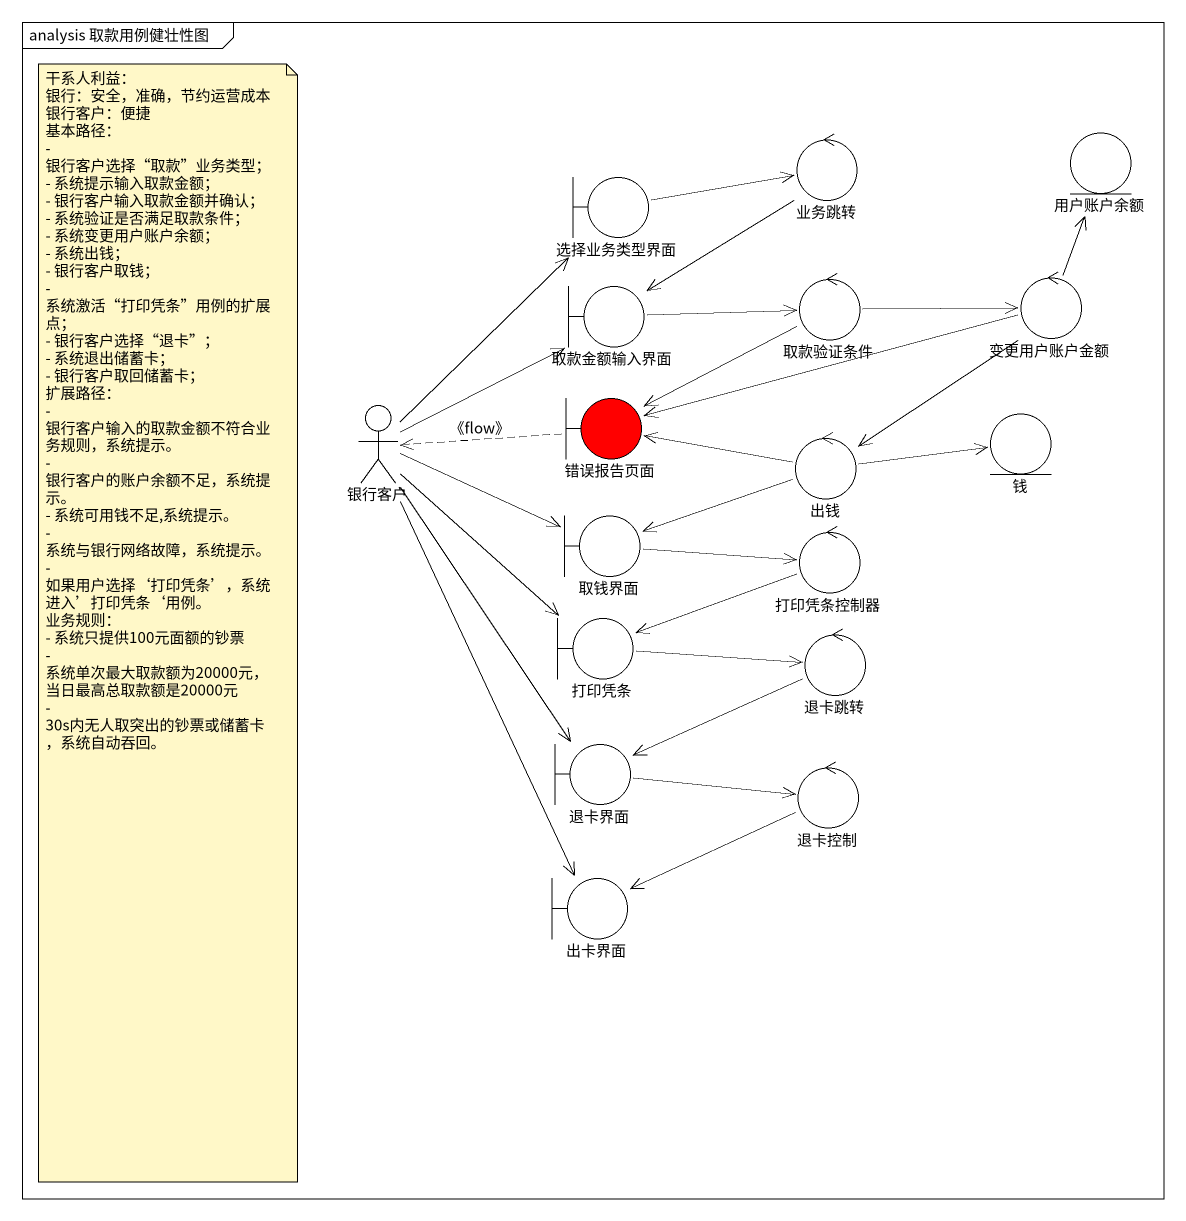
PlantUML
@startuml
mainframe analysis 取款用例健壮性图
control 业务跳转
entity 用户账户余额
boundary 选择业务类型界面
boundary 取款金额输入界面
control 取款验证条件
control 变更用户账户金额
boundary 错误报告页面 #FF0000
actor 银行客户
control 出钱
entity 钱
boundary 取钱界面
control 打印凭条控制器
boundary 打印凭条
control 退卡跳转
boundary 退卡界面
control 退卡控制
boundary 出卡界面
业务跳转 --> 取款金额输入界面
选择业务类型界面 -right-> 业务跳转
取款金额输入界面 -right-> 取款验证条件
取款验证条件 -right-> 变更用户账户金额
取款验证条件 -left-> 错误报告页面
变更用户账户金额 -up-> 用户账户余额
变更用户账户金额 -left-> 错误报告页面
变更用户账户金额 --> 出钱
错误报告页面 .left.> 银行客户 : 《flow》
银行客户 -up-> 选择业务类型界面
银行客户 -right-> 取款金额输入界面
银行客户 -right-> 取钱界面
银行客户 --> 打印凭条
银行客户 --> 退卡界面
银行客户 --> 出卡界面
出钱 -left-> 错误报告页面
出钱 -right-> 钱
出钱 -left-> 取钱界面
取钱界面 -right-> 打印凭条控制器
打印凭条控制器 -left-> 打印凭条
打印凭条 -right-> 退卡跳转
退卡跳转 -left-> 退卡界面
退卡界面 -right-> 退卡控制
退卡控制 -left-> 出卡界面
note as N1
  干系人利益：
  银行：安全，准确，节约运营成本
  银行客户：便捷
  基本路径：
  - 银行客户选择“取款”业务类型；
  - 系统提示输入取款金额；
  - 银行客户输入取款金额并确认；
  - 系统验证是否满足取款条件；
  - 系统变更用户账户余额；
  - 系统出钱；
  - 银行客户取钱；
  - 系统激活“打印凭条”用例的扩展点；
  - 银行客户选择“退卡”；
  - 系统退出储蓄卡；
  - 银行客户取回储蓄卡；
  扩展路径：
  - 银行客户输入的取款金额不符合业务规则，系统提示。
  - 银行客户的账户余额不足，系统提示。
  - 系统可用钱不足,系统提示。
  - 系统与银行网络故障，系统提示。
  - 如果用户选择‘打印凭条’，系统进入’打印凭条‘用例。
  业务规则：
  - 系统只提供100元面额的钞票
  - 系统单次最大取款额为20000元，当日最高总取款额是20000元
  - 30s内无人取突出的钞票或储蓄卡，系统自动吞回。
end note
@enduml
